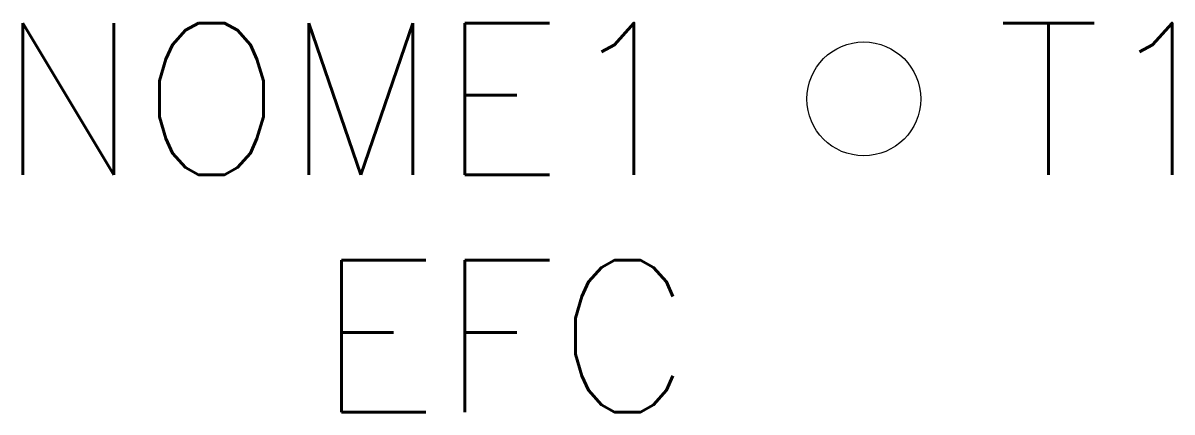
# Model space of a CAD drawing. Header units: millimetres. Extents: x -11.1 to 4.1, y -5 to 0.2.
import ezdxf
from ezdxf.enums import TextEntityAlignment as Align

# ---------------------------------------------------------------- set-up
doc = ezdxf.new("R2010")
doc.units = ezdxf.units.MM
doc.header["$LTSCALE"] = 10
doc.styles.add('ROMANS', font='romans.shx')

msp = doc.modelspace()

# ---------------------------------------------------------------- linework, layer by layer
at = {"color": 7}
msp.add_circle((0, -0.838), 0.75, dxfattribs=at)

# ---------------------------------------------------------------- texts
at = {"color": 7, "lineweight": -3, "style": 'ROMANS'}
for tag, p in [('NOME1', (-2.259, -0.838)), ('EFC', (-2.259, -3.964))]:
    msp.add_attdef(tag, text='', height=2, dxfattribs=at).set_placement(p, align=Align.MIDDLE_RIGHT)
msp.add_attdef('T1', text='', height=2, dxfattribs=at).set_placement((1.75, -0.838), align=Align.MIDDLE_LEFT)

doc.saveas('drawing.dxf')
